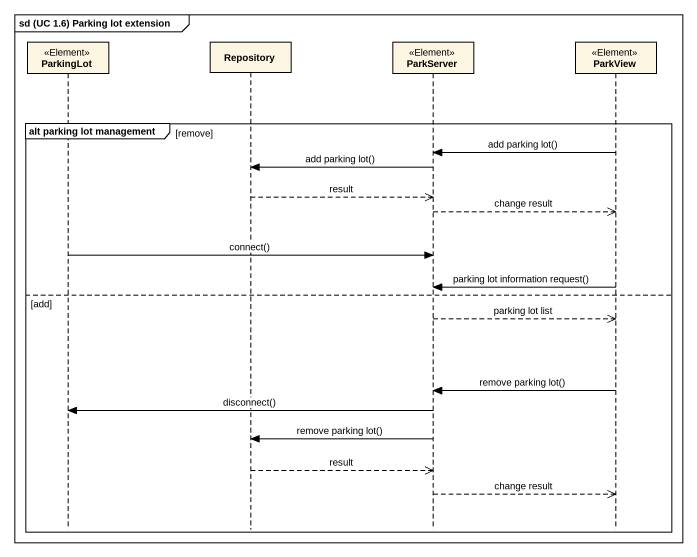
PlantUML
@startuml
mainframe sd (UC 1.6) Parking lot extension
hide footbox
participant ParkingLot <<Element>>
participant Repository
participant ParkServer <<Element>>
participant ParkView <<Element>>

group alt parking lot management [remove]
  ParkView -> ParkServer : add parking lot()
  ParkServer -> Repository : add parking lot()
  Repository -->> ParkServer : result
  ParkServer -->> ParkView : change result
  ParkingLot -> ParkServer : connect()
  ParkView -> ParkServer : parking lot information request()
else add
  ParkServer -->> ParkView : parking lot list
  ParkView -> ParkServer : remove parking lot()
  ParkServer -> ParkingLot : disconnect()
  ParkServer -> Repository : remove parking lot()
  Repository -->> ParkServer : result
  ParkServer -->> ParkView : change result
end
@enduml
